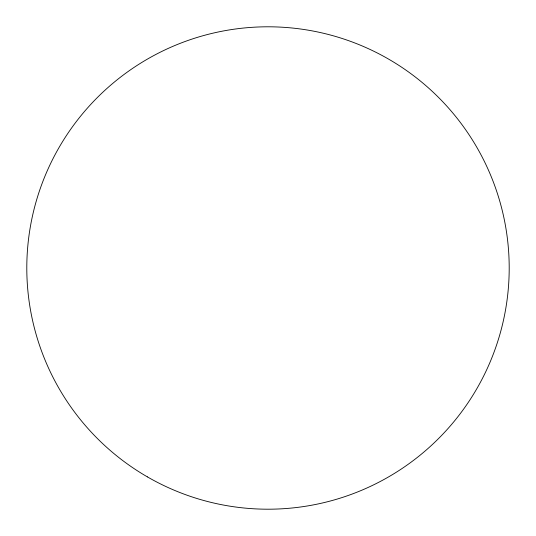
<?xml version="1.0" encoding="UTF-8"?>
<svg xmlns="http://www.w3.org/2000/svg" width="536" height="536" viewBox="0 0 536 536"><rect width="100%" height="100%" fill="white"/><g stroke="black" fill="none" stroke-linecap="round" stroke-linejoin="round"><path stroke-width="0.8" d="M147.4 476.886A241.2 241.2 0 0 0 509.2 268A241.2 241.2 0 0 0 147.4 59.114A241.2 241.2 0 0 0 147.4 476.886"/></g></svg>
